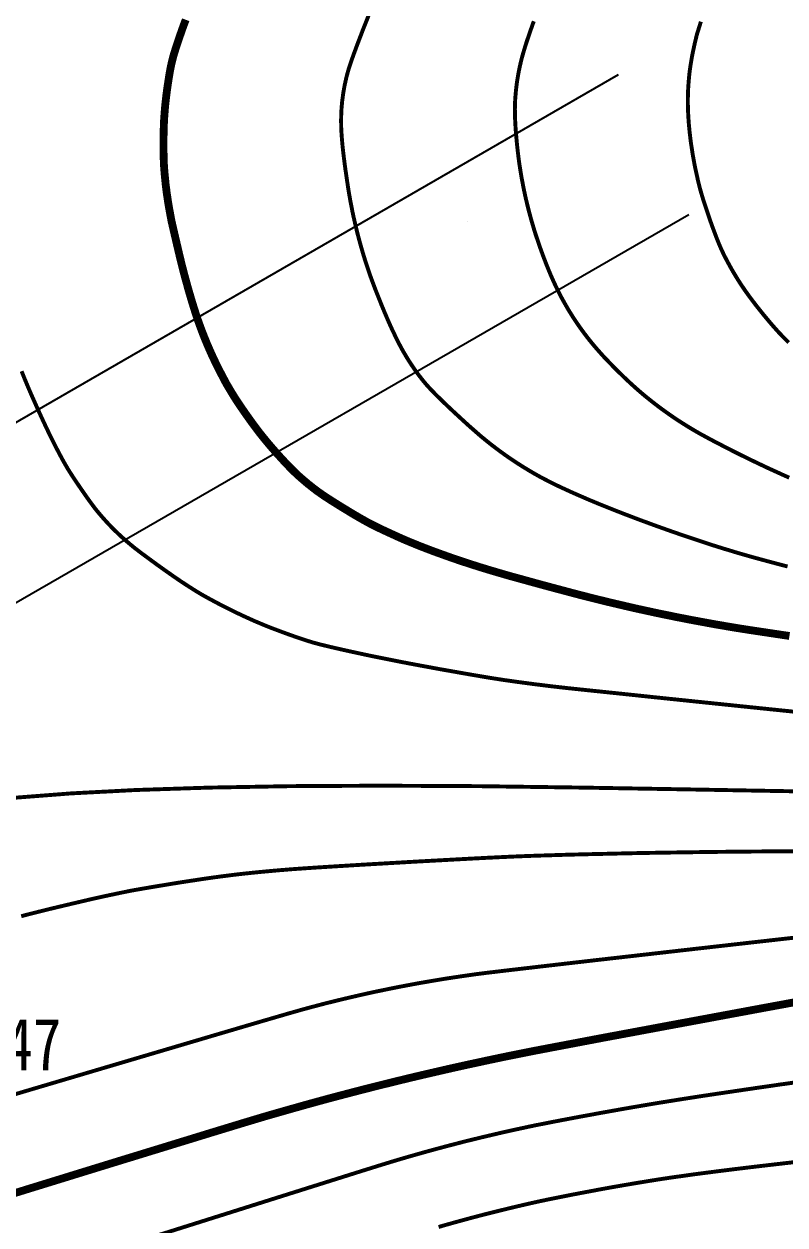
# Model space of a CAD drawing. Extents: x 36524600 to 36525730, y 2746759 to 2747713.
# Drawn here: x 36525149.49 to 36525164.09, y 2747391.64 to 2747414.68 of the extents above; entities that cross this region are included whole.
import ezdxf

# ---------------------------------------------------------------- set-up
doc = ezdxf.new("R2010")
doc.units = 0
doc.header["$LTSCALE"] = 1000
doc.header["$MEASUREMENT"] = 0
doc.linetypes.add('X2', pattern=[10, 8, -2])
for name, color, linetype in [('DGX', 251, 'Continuous'), ('DLSS', 4, 'Continuous'), ('GCD', 252, 'Continuous'), ('ZBTZ', 3, 'Continuous')]:
    doc.layers.add(name, color=color, linetype=linetype)
doc.styles.add('正等线体', font='宋体.shx', dxfattribs={"bigfont": '@@gbcbig.shx'})
doc.linetypes.add('1161', pattern='A,0,[149,AAA.SHX,S=0.15,R=0,X=0,Y=0],-1.6', length=1.6)

# ---------------------------------------------------------------- blocks, each defined once
blk = doc.blocks.new('dxt')
at = {"layer": 'DGX', "color": 253, "linetype": 'Continuous', "flags": 128}
for points, const_width in [([(36525162.472, 2747414.723), (36525162.456, 2747414.671), (36525162.441, 2747414.621), (36525162.427, 2747414.578), (36525162.416, 2747414.542), (36525162.407, 2747414.512), (36525162.399, 2747414.488), (36525162.394, 2747414.471), (36525162.391, 2747414.46), (36525162.389, 2747414.455), (36525162.388, 2747414.451), (36525162.386, 2747414.439), (36525162.382, 2747414.422), (36525162.376, 2747414.397), (36525162.369, 2747414.366), (36525162.36, 2747414.329), (36525162.35, 2747414.285), (36525162.339, 2747414.234), (36525162.327, 2747414.18), (36525162.316, 2747414.126), (36525162.305, 2747414.072), (36525162.295, 2747414.018), (36525162.286, 2747413.963), (36525162.277, 2747413.909), (36525162.269, 2747413.854), (36525162.261, 2747413.8), (36525162.254, 2747413.745), (36525162.248, 2747413.69), (36525162.243, 2747413.635), (36525162.238, 2747413.58), (36525162.234, 2747413.525), (36525162.23, 2747413.47), (36525162.227, 2747413.415), (36525162.225, 2747413.359), (36525162.223, 2747413.304), (36525162.222, 2747413.248), (36525162.222, 2747413.191), (36525162.222, 2747413.134), (36525162.224, 2747413.077), (36525162.225, 2747413.019), (36525162.228, 2747412.961), (36525162.231, 2747412.902), (36525162.235, 2747412.843), (36525162.239, 2747412.784), (36525162.244, 2747412.726), (36525162.25, 2747412.669), (36525162.255, 2747412.612), (36525162.262, 2747412.555), (36525162.268, 2747412.499), (36525162.275, 2747412.443), (36525162.283, 2747412.387), (36525162.291, 2747412.332), (36525162.3, 2747412.277), (36525162.308, 2747412.221), (36525162.317, 2747412.166), (36525162.327, 2747412.111), (36525162.337, 2747412.056), (36525162.347, 2747412.001), (36525162.358, 2747411.946), (36525162.369, 2747411.891), (36525162.381, 2747411.836), (36525162.393, 2747411.781), (36525162.405, 2747411.727), (36525162.417, 2747411.672), (36525162.43, 2747411.618), (36525162.444, 2747411.563), (36525162.459, 2747411.506), (36525162.477, 2747411.442), (36525162.498, 2747411.372), (36525162.521, 2747411.295), (36525162.548, 2747411.212), (36525162.578, 2747411.122), (36525162.61, 2747411.026), (36525162.645, 2747410.924), (36525162.681, 2747410.822), (36525162.716, 2747410.727), (36525162.749, 2747410.639), (36525162.78, 2747410.557), (36525162.81, 2747410.483), (36525162.838, 2747410.416), (36525162.865, 2747410.355), (36525162.89, 2747410.301), (36525162.914, 2747410.251), (36525162.939, 2747410.202), (36525162.965, 2747410.152), (36525162.991, 2747410.103), (36525163.018, 2747410.054), (36525163.045, 2747410.005), (36525163.072, 2747409.957), (36525163.1, 2747409.909), (36525163.129, 2747409.861), (36525163.158, 2747409.813), (36525163.187, 2747409.766), (36525163.217, 2747409.719), (36525163.248, 2747409.672), (36525163.279, 2747409.626), (36525163.31, 2747409.58), (36525163.342, 2747409.534), (36525163.375, 2747409.488), (36525163.41, 2747409.44), (36525163.448, 2747409.39), (36525163.487, 2747409.338), (36525163.528, 2747409.284), (36525163.572, 2747409.229), (36525163.617, 2747409.172), (36525163.665, 2747409.113), (36525163.713, 2747409.054), (36525163.761, 2747408.997), (36525163.807, 2747408.942), (36525163.853, 2747408.889), (36525163.898, 2747408.838), (36525163.942, 2747408.789), (36525163.985, 2747408.742), (36525164.028, 2747408.697), (36525164.07, 2747408.653), (36525164.113, 2747408.61), (36525164.156, 2747408.567)], 0.075), ([(36525159.266, 2747414.731), (36525159.234, 2747414.641), (36525159.203, 2747414.553), (36525159.174, 2747414.469), (36525159.147, 2747414.389), (36525159.122, 2747414.314), (36525159.1, 2747414.244), (36525159.08, 2747414.178), (36525159.062, 2747414.116), (36525159.046, 2747414.06), (36525159.031, 2747414.005), (36525159.018, 2747413.95), (36525159.005, 2747413.895), (36525158.993, 2747413.84), (36525158.981, 2747413.785), (36525158.971, 2747413.729), (36525158.961, 2747413.673), (36525158.952, 2747413.618), (36525158.943, 2747413.562), (36525158.936, 2747413.506), (36525158.929, 2747413.45), (36525158.923, 2747413.393), (36525158.918, 2747413.337), (36525158.913, 2747413.281), (36525158.909, 2747413.224), (36525158.906, 2747413.168), (36525158.904, 2747413.11), (36525158.903, 2747413.047), (36525158.904, 2747412.982), (36525158.905, 2747412.912), (36525158.908, 2747412.838), (36525158.912, 2747412.761), (36525158.917, 2747412.68), (36525158.923, 2747412.596), (36525158.931, 2747412.51), (36525158.938, 2747412.427), (36525158.946, 2747412.345), (36525158.955, 2747412.266), (36525158.964, 2747412.189), (36525158.973, 2747412.114), (36525158.983, 2747412.04), (36525158.993, 2747411.969), (36525159.004, 2747411.9), (36525159.015, 2747411.83), (36525159.027, 2747411.76), (36525159.039, 2747411.69), (36525159.053, 2747411.621), (36525159.066, 2747411.552), (36525159.08, 2747411.482), (36525159.095, 2747411.413), (36525159.11, 2747411.344), (36525159.126, 2747411.275), (36525159.143, 2747411.206), (36525159.16, 2747411.138), (36525159.177, 2747411.069), (36525159.196, 2747411.001), (36525159.214, 2747410.933), (36525159.234, 2747410.865), (36525159.254, 2747410.796), (36525159.275, 2747410.726), (36525159.297, 2747410.655), (36525159.321, 2747410.583), (36525159.346, 2747410.509), (36525159.371, 2747410.435), (36525159.398, 2747410.359), (36525159.426, 2747410.282), (36525159.454, 2747410.205), (36525159.483, 2747410.131), (36525159.51, 2747410.059), (36525159.538, 2747409.99), (36525159.566, 2747409.923), (36525159.593, 2747409.858), (36525159.62, 2747409.796), (36525159.647, 2747409.736), (36525159.674, 2747409.678), (36525159.701, 2747409.62), (36525159.73, 2747409.562), (36525159.759, 2747409.505), (36525159.788, 2747409.448), (36525159.819, 2747409.392), (36525159.85, 2747409.335), (36525159.882, 2747409.28), (36525159.914, 2747409.224), (36525159.947, 2747409.169), (36525159.981, 2747409.114), (36525160.015, 2747409.06), (36525160.05, 2747409.006), (36525160.086, 2747408.953), (36525160.122, 2747408.9), (36525160.159, 2747408.847), (36525160.197, 2747408.795), (36525160.235, 2747408.743), (36525160.274, 2747408.692), (36525160.313, 2747408.641), (36525160.353, 2747408.591), (36525160.394, 2747408.541), (36525160.435, 2747408.492), (36525160.477, 2747408.443), (36525160.521, 2747408.394), (36525160.567, 2747408.342), (36525160.616, 2747408.288), (36525160.669, 2747408.233), (36525160.724, 2747408.176), (36525160.782, 2747408.116), (36525160.843, 2747408.055), (36525160.907, 2747407.991), (36525160.972, 2747407.928), (36525161.035, 2747407.867), (36525161.098, 2747407.808), (36525161.159, 2747407.752), (36525161.219, 2747407.698), (36525161.278, 2747407.646), (36525161.335, 2747407.597), (36525161.391, 2747407.55), (36525161.447, 2747407.504), (36525161.504, 2747407.459), (36525161.561, 2747407.414), (36525161.618, 2747407.37), (36525161.675, 2747407.326), (36525161.734, 2747407.283), (36525161.792, 2747407.241), (36525161.851, 2747407.199), (36525161.91, 2747407.158), (36525161.97, 2747407.117), (36525162.03, 2747407.077), (36525162.091, 2747407.038), (36525162.152, 2747406.999), (36525162.213, 2747406.961), (36525162.275, 2747406.923), (36525162.337, 2747406.886), (36525162.403, 2747406.848), (36525162.478, 2747406.805), (36525162.562, 2747406.76), (36525162.654, 2747406.71), (36525162.754, 2747406.657), (36525162.863, 2747406.601), (36525162.98, 2747406.54), (36525163.106, 2747406.476), (36525163.236, 2747406.411), (36525163.367, 2747406.347), (36525163.499, 2747406.283), (36525163.631, 2747406.22), (36525163.764, 2747406.157), (36525163.898, 2747406.096), (36525164.032, 2747406.035), (36525164.167, 2747405.975)], 0.075), ([(36525156.096, 2747414.84), (36525156.045, 2747414.712), (36525155.991, 2747414.576), (36525155.94, 2747414.442), (36525155.893, 2747414.319), (36525155.851, 2747414.207), (36525155.814, 2747414.106), (36525155.782, 2747414.017), (36525155.755, 2747413.939), (36525155.733, 2747413.872), (36525155.715, 2747413.817), (36525155.701, 2747413.767), (36525155.687, 2747413.717), (36525155.674, 2747413.667), (36525155.662, 2747413.617), (36525155.651, 2747413.566), (36525155.64, 2747413.516), (36525155.63, 2747413.465), (36525155.621, 2747413.414), (36525155.612, 2747413.363), (36525155.605, 2747413.312), (36525155.598, 2747413.26), (36525155.591, 2747413.209), (36525155.586, 2747413.158), (36525155.581, 2747413.106), (36525155.577, 2747413.054), (36525155.574, 2747413.003), (36525155.572, 2747412.951), (36525155.57, 2747412.899), (36525155.569, 2747412.847), (36525155.569, 2747412.796), (36525155.57, 2747412.744), (36525155.571, 2747412.692), (36525155.573, 2747412.64), (36525155.576, 2747412.589), (36525155.58, 2747412.536), (36525155.584, 2747412.481), (36525155.589, 2747412.424), (36525155.594, 2747412.365), (36525155.6, 2747412.304), (36525155.607, 2747412.24), (36525155.615, 2747412.175), (36525155.623, 2747412.108), (36525155.632, 2747412.038), (36525155.641, 2747411.967), (36525155.651, 2747411.893), (36525155.662, 2747411.818), (36525155.673, 2747411.74), (36525155.685, 2747411.661), (36525155.697, 2747411.58), (36525155.71, 2747411.496), (36525155.724, 2747411.412), (36525155.739, 2747411.328), (36525155.754, 2747411.244), (36525155.771, 2747411.16), (36525155.787, 2747411.076), (36525155.805, 2747410.992), (36525155.824, 2747410.909), (36525155.843, 2747410.826), (36525155.863, 2747410.743), (36525155.883, 2747410.66), (36525155.905, 2747410.577), (36525155.927, 2747410.495), (36525155.95, 2747410.412), (36525155.974, 2747410.33), (36525155.998, 2747410.248), (36525156.023, 2747410.167), (36525156.049, 2747410.085), (36525156.076, 2747410.004), (36525156.103, 2747409.923), (36525156.131, 2747409.842), (36525156.16, 2747409.762), (36525156.19, 2747409.682), (36525156.22, 2747409.602), (36525156.251, 2747409.522), (36525156.282, 2747409.445), (36525156.312, 2747409.37), (36525156.34, 2747409.299), (36525156.368, 2747409.232), (36525156.394, 2747409.168), (36525156.42, 2747409.108), (36525156.444, 2747409.051), (36525156.467, 2747408.997), (36525156.49, 2747408.946), (36525156.513, 2747408.894), (36525156.536, 2747408.843), (36525156.56, 2747408.791), (36525156.585, 2747408.74), (36525156.609, 2747408.689), (36525156.635, 2747408.637), (36525156.66, 2747408.586), (36525156.686, 2747408.535), (36525156.713, 2747408.485), (36525156.74, 2747408.435), (36525156.768, 2747408.385), (36525156.797, 2747408.336), (36525156.826, 2747408.287), (36525156.856, 2747408.238), (36525156.887, 2747408.19), (36525156.918, 2747408.142), (36525156.95, 2747408.095), (36525156.982, 2747408.048), (36525157.016, 2747408.001), (36525157.049, 2747407.955), (36525157.084, 2747407.91), (36525157.119, 2747407.865), (36525157.155, 2747407.82), (36525157.194, 2747407.773), (36525157.242, 2747407.719), (36525157.297, 2747407.66), (36525157.36, 2747407.595), (36525157.431, 2747407.524), (36525157.509, 2747407.448), (36525157.595, 2747407.365), (36525157.689, 2747407.276), (36525157.784, 2747407.188), (36525157.874, 2747407.105), (36525157.959, 2747407.027), (36525158.039, 2747406.955), (36525158.114, 2747406.889), (36525158.184, 2747406.828), (36525158.248, 2747406.772), (36525158.308, 2747406.723), (36525158.365, 2747406.676), (36525158.423, 2747406.63), (36525158.482, 2747406.584), (36525158.54, 2747406.54), (36525158.6, 2747406.495), (36525158.659, 2747406.452), (36525158.719, 2747406.409), (36525158.78, 2747406.366), (36525158.841, 2747406.325), (36525158.903, 2747406.284), (36525158.965, 2747406.243), (36525159.027, 2747406.203), (36525159.09, 2747406.164), (36525159.153, 2747406.126), (36525159.216, 2747406.088), (36525159.28, 2747406.051), (36525159.346, 2747406.014), (36525159.414, 2747405.976), (36525159.486, 2747405.939), (36525159.56, 2747405.901), (36525159.637, 2747405.862), (36525159.717, 2747405.823), (36525159.799, 2747405.784), (36525159.885, 2747405.745), (36525159.971, 2747405.705), (36525160.057, 2747405.667), (36525160.141, 2747405.63), (36525160.225, 2747405.594), (36525160.307, 2747405.558), (36525160.389, 2747405.524), (36525160.47, 2747405.49), (36525160.549, 2747405.458), (36525160.628, 2747405.426), (36525160.708, 2747405.394), (36525160.787, 2747405.362), (36525160.867, 2747405.331), (36525160.946, 2747405.3), (36525161.026, 2747405.269), (36525161.106, 2747405.239), (36525161.186, 2747405.208), (36525161.266, 2747405.178), (36525161.346, 2747405.148), (36525161.426, 2747405.119), (36525161.506, 2747405.089), (36525161.586, 2747405.06), (36525161.667, 2747405.031), (36525161.747, 2747405.002), (36525161.827, 2747404.974), (36525161.908, 2747404.945), (36525161.989, 2747404.917), (36525162.07, 2747404.889), (36525162.15, 2747404.862), (36525162.231, 2747404.834), (36525162.312, 2747404.807), (36525162.393, 2747404.78), (36525162.475, 2747404.753), (36525162.551, 2747404.728), (36525162.617, 2747404.707), (36525162.673, 2747404.688), (36525162.719, 2747404.673), (36525162.756, 2747404.661), (36525162.782, 2747404.653), (36525162.798, 2747404.647), (36525162.804, 2747404.645), (36525162.811, 2747404.644), (36525162.827, 2747404.639), (36525162.854, 2747404.631), (36525162.89, 2747404.619), (36525162.937, 2747404.605), (36525162.994, 2747404.588), (36525163.061, 2747404.568), (36525163.139, 2747404.544), (36525163.226, 2747404.518), (36525163.325, 2747404.49), (36525163.433, 2747404.459), (36525163.553, 2747404.426), (36525163.682, 2747404.391), (36525163.823, 2747404.353), (36525163.973, 2747404.313), (36525164.135, 2747404.271)], 0.075), ([(36525152.588, 2747414.76), (36525152.558, 2747414.681), (36525152.527, 2747414.596), (36525152.495, 2747414.505), (36525152.463, 2747414.413), (36525152.434, 2747414.327), (36525152.408, 2747414.247), (36525152.384, 2747414.173), (36525152.363, 2747414.104), (36525152.345, 2747414.041), (36525152.33, 2747413.983), (36525152.317, 2747413.931), (36525152.306, 2747413.879), (36525152.294, 2747413.821), (36525152.282, 2747413.756), (36525152.27, 2747413.685), (36525152.258, 2747413.607), (36525152.245, 2747413.523), (36525152.232, 2747413.433), (36525152.219, 2747413.337), (36525152.207, 2747413.237), (36525152.196, 2747413.137), (36525152.187, 2747413.036), (36525152.179, 2747412.935), (36525152.172, 2747412.834), (36525152.168, 2747412.732), (36525152.164, 2747412.63), (36525152.163, 2747412.527), (36525152.162, 2747412.428), (36525152.162, 2747412.335), (36525152.162, 2747412.248), (36525152.164, 2747412.168), (36525152.165, 2747412.095), (36525152.168, 2747412.028), (36525152.17, 2747411.967), (36525152.174, 2747411.913), (36525152.178, 2747411.862), (36525152.182, 2747411.811), (36525152.187, 2747411.76), (36525152.192, 2747411.709), (36525152.197, 2747411.659), (36525152.202, 2747411.608), (36525152.208, 2747411.557), (36525152.215, 2747411.506), (36525152.221, 2747411.456), (36525152.228, 2747411.405), (36525152.236, 2747411.355), (36525152.243, 2747411.304), (36525152.251, 2747411.254), (36525152.259, 2747411.203), (36525152.268, 2747411.153), (36525152.277, 2747411.103), (36525152.286, 2747411.056), (36525152.293, 2747411.015), (36525152.3, 2747410.98), (36525152.305, 2747410.951), (36525152.309, 2747410.929), (36525152.312, 2747410.912), (36525152.314, 2747410.902), (36525152.315, 2747410.898), (36525152.316, 2747410.89), (36525152.321, 2747410.871), (36525152.328, 2747410.839), (36525152.339, 2747410.794), (36525152.352, 2747410.737), (36525152.368, 2747410.668), (36525152.387, 2747410.586), (36525152.409, 2747410.492), (36525152.432, 2747410.394), (36525152.453, 2747410.303), (36525152.473, 2747410.219), (36525152.492, 2747410.14), (36525152.51, 2747410.068), (36525152.526, 2747410.003), (36525152.542, 2747409.944), (36525152.555, 2747409.891), (36525152.569, 2747409.841), (36525152.582, 2747409.791), (36525152.596, 2747409.741), (36525152.61, 2747409.692), (36525152.623, 2747409.642), (36525152.637, 2747409.592), (36525152.651, 2747409.543), (36525152.666, 2747409.493), (36525152.68, 2747409.444), (36525152.695, 2747409.394), (36525152.71, 2747409.345), (36525152.725, 2747409.296), (36525152.74, 2747409.247), (36525152.756, 2747409.197), (36525152.771, 2747409.149), (36525152.787, 2747409.1), (36525152.804, 2747409.051), (36525152.82, 2747409.002), (36525152.837, 2747408.954), (36525152.854, 2747408.906), (36525152.872, 2747408.857), (36525152.89, 2747408.809), (36525152.908, 2747408.761), (36525152.927, 2747408.713), (36525152.946, 2747408.665), (36525152.965, 2747408.618), (36525152.985, 2747408.57), (36525153.004, 2747408.523), (36525153.025, 2747408.476), (36525153.045, 2747408.429), (36525153.066, 2747408.382), (36525153.087, 2747408.335), (36525153.109, 2747408.288), (36525153.131, 2747408.242), (36525153.153, 2747408.195), (36525153.175, 2747408.149), (36525153.198, 2747408.103), (36525153.221, 2747408.057), (36525153.244, 2747408.012), (36525153.268, 2747407.966), (36525153.291, 2747407.923), (36525153.31, 2747407.886), (36525153.327, 2747407.855), (36525153.34, 2747407.829), (36525153.351, 2747407.808), (36525153.359, 2747407.794), (36525153.364, 2747407.785), (36525153.365, 2747407.781), (36525153.367, 2747407.778), (36525153.373, 2747407.769), (36525153.381, 2747407.755), (36525153.393, 2747407.735), (36525153.408, 2747407.71), (36525153.426, 2747407.679), (36525153.447, 2747407.644), (36525153.472, 2747407.602), (36525153.5, 2747407.556), (36525153.532, 2747407.505), (36525153.569, 2747407.448), (36525153.61, 2747407.387), (36525153.654, 2747407.321), (36525153.703, 2747407.25), (36525153.756, 2747407.174), (36525153.814, 2747407.093), (36525153.873, 2747407.01), (36525153.934, 2747406.929), (36525153.996, 2747406.847), (36525154.059, 2747406.767), (36525154.124, 2747406.688), (36525154.189, 2747406.61), (36525154.255, 2747406.533), (36525154.323, 2747406.456), (36525154.389, 2747406.383), (36525154.451, 2747406.315), (36525154.51, 2747406.252), (36525154.565, 2747406.194), (36525154.616, 2747406.142), (36525154.663, 2747406.095), (36525154.707, 2747406.053), (36525154.747, 2747406.016), (36525154.785, 2747405.982), (36525154.823, 2747405.949), (36525154.862, 2747405.916), (36525154.901, 2747405.883), (36525154.94, 2747405.85), (36525154.98, 2747405.819), (36525155.02, 2747405.787), (36525155.06, 2747405.756), (36525155.103, 2747405.723), (36525155.153, 2747405.688), (36525155.208, 2747405.649), (36525155.269, 2747405.608), (36525155.337, 2747405.564), (36525155.41, 2747405.517), (36525155.49, 2747405.467), (36525155.575, 2747405.414), (36525155.661, 2747405.362), (36525155.741, 2747405.313), (36525155.816, 2747405.268), (36525155.886, 2747405.227), (36525155.95, 2747405.19), (36525156.009, 2747405.157), (36525156.062, 2747405.127), (36525156.111, 2747405.101), (36525156.159, 2747405.076), (36525156.213, 2747405.049), (36525156.274, 2747405.019), (36525156.34, 2747404.987), (36525156.413, 2747404.953), (36525156.491, 2747404.917), (36525156.576, 2747404.878), (36525156.666, 2747404.837), (36525156.763, 2747404.794), (36525156.866, 2747404.75), (36525156.976, 2747404.705), (36525157.092, 2747404.658), (36525157.214, 2747404.611), (36525157.343, 2747404.562), (36525157.479, 2747404.513), (36525157.621, 2747404.462), (36525157.769, 2747404.41), (36525157.924, 2747404.358), (36525158.085, 2747404.306), (36525158.252, 2747404.253), (36525158.426, 2747404.2), (36525158.606, 2747404.147), (36525158.792, 2747404.093), (36525158.985, 2747404.04), (36525159.177, 2747403.987), (36525159.359, 2747403.937), (36525159.532, 2747403.89), (36525159.696, 2747403.846), (36525159.851, 2747403.805), (36525159.997, 2747403.766), (36525160.134, 2747403.73), (36525160.262, 2747403.697), (36525160.385, 2747403.666), (36525160.509, 2747403.635), (36525160.632, 2747403.605), (36525160.756, 2747403.575), (36525160.88, 2747403.546), (36525161.004, 2747403.517), (36525161.128, 2747403.488), (36525161.252, 2747403.46), (36525161.376, 2747403.433), (36525161.5, 2747403.406), (36525161.625, 2747403.379), (36525161.749, 2747403.353), (36525161.874, 2747403.328), (36525161.998, 2747403.302), (36525162.123, 2747403.278), (36525162.248, 2747403.253), (36525162.373, 2747403.23), (36525162.498, 2747403.207), (36525162.623, 2747403.184), (36525162.749, 2747403.161), (36525162.874, 2747403.14), (36525162.999, 2747403.118), (36525163.125, 2747403.097), (36525163.25, 2747403.077), (36525163.436, 2747403.048), (36525163.743, 2747403.002), (36525164.171, 2747402.938)], 0.15), ([(36525149.439, 2747408.017), (36525149.463, 2747407.957), (36525149.49, 2747407.889), (36525149.52, 2747407.815), (36525149.554, 2747407.735), (36525149.591, 2747407.647), (36525149.632, 2747407.553), (36525149.677, 2747407.451), (36525149.725, 2747407.343), (36525149.774, 2747407.235), (36525149.821, 2747407.131), (36525149.867, 2747407.033), (36525149.911, 2747406.939), (36525149.953, 2747406.851), (36525149.993, 2747406.768), (36525150.031, 2747406.69), (36525150.068, 2747406.617), (36525150.103, 2747406.549), (36525150.137, 2747406.485), (36525150.168, 2747406.426), (36525150.198, 2747406.37), (36525150.226, 2747406.318), (36525150.252, 2747406.271), (36525150.277, 2747406.227), (36525150.3, 2747406.188), (36525150.323, 2747406.148), (36525150.35, 2747406.105), (36525150.38, 2747406.057), (36525150.414, 2747406.005), (36525150.451, 2747405.948), (36525150.492, 2747405.888), (36525150.536, 2747405.823), (36525150.583, 2747405.754), (36525150.631, 2747405.685), (36525150.675, 2747405.621), (36525150.718, 2747405.561), (36525150.757, 2747405.507), (36525150.794, 2747405.457), (36525150.828, 2747405.411), (36525150.859, 2747405.371), (36525150.888, 2747405.335), (36525150.915, 2747405.302), (36525150.943, 2747405.269), (36525150.971, 2747405.237), (36525150.999, 2747405.204), (36525151.028, 2747405.172), (36525151.057, 2747405.14), (36525151.086, 2747405.108), (36525151.115, 2747405.077), (36525151.145, 2747405.046), (36525151.175, 2747405.015), (36525151.205, 2747404.985), (36525151.236, 2747404.954), (36525151.267, 2747404.925), (36525151.298, 2747404.895), (36525151.33, 2747404.865), (36525151.361, 2747404.836), (36525151.393, 2747404.808), (36525151.425, 2747404.779), (36525151.458, 2747404.751), (36525151.491, 2747404.723), (36525151.524, 2747404.695), (36525151.557, 2747404.668), (36525151.59, 2747404.641), (36525151.624, 2747404.614), (36525151.66, 2747404.587), (36525151.698, 2747404.557), (36525151.74, 2747404.525), (36525151.785, 2747404.492), (36525151.834, 2747404.456), (36525151.885, 2747404.418), (36525151.94, 2747404.378), (36525151.997, 2747404.336), (36525152.056, 2747404.293), (36525152.114, 2747404.252), (36525152.17, 2747404.212), (36525152.225, 2747404.172), (36525152.279, 2747404.135), (36525152.332, 2747404.098), (36525152.383, 2747404.062), (36525152.433, 2747404.028), (36525152.483, 2747403.994), (36525152.533, 2747403.961), (36525152.583, 2747403.928), (36525152.633, 2747403.895), (36525152.684, 2747403.863), (36525152.734, 2747403.831), (36525152.785, 2747403.799), (36525152.836, 2747403.768), (36525152.891, 2747403.735), (36525152.953, 2747403.7), (36525153.022, 2747403.662), (36525153.098, 2747403.621), (36525153.18, 2747403.577), (36525153.27, 2747403.53), (36525153.367, 2747403.481), (36525153.471, 2747403.429), (36525153.579, 2747403.376), (36525153.687, 2747403.325), (36525153.796, 2747403.275), (36525153.905, 2747403.226), (36525154.016, 2747403.179), (36525154.126, 2747403.133), (36525154.238, 2747403.089), (36525154.35, 2747403.047), (36525154.459, 2747403.006), (36525154.561, 2747402.969), (36525154.657, 2747402.935), (36525154.745, 2747402.904), (36525154.827, 2747402.877), (36525154.902, 2747402.852), (36525154.97, 2747402.831), (36525155.031, 2747402.812), (36525155.095, 2747402.795), (36525155.173, 2747402.774), (36525155.264, 2747402.752), (36525155.368, 2747402.727), (36525155.485, 2747402.7), (36525155.616, 2747402.67), (36525155.76, 2747402.638), (36525155.918, 2747402.604), (36525156.085, 2747402.568), (36525156.261, 2747402.532), (36525156.444, 2747402.495), (36525156.634, 2747402.457), (36525156.832, 2747402.419), (36525157.038, 2747402.38), (36525157.251, 2747402.341), (36525157.471, 2747402.3), (36525157.689, 2747402.262), (36525157.892, 2747402.226), (36525158.082, 2747402.193), (36525158.258, 2747402.163), (36525158.419, 2747402.136), (36525158.567, 2747402.113), (36525158.701, 2747402.092), (36525158.821, 2747402.075), (36525158.934, 2747402.059), (36525159.047, 2747402.044), (36525159.16, 2747402.029), (36525159.273, 2747402.014), (36525159.386, 2747402), (36525159.499, 2747401.986), (36525159.613, 2747401.972), (36525159.726, 2747401.959), (36525159.931, 2747401.936), (36525160.321, 2747401.895), (36525160.896, 2747401.835), (36525161.655, 2747401.755), (36525162.599, 2747401.657), (36525163.728, 2747401.54), (36525165.04, 2747401.405)], 0.075), ([(36525149.297, 2747399.834), (36525150.387, 2747399.918), (36525151.634, 2747399.983), (36525153.037, 2747400.029), (36525154.597, 2747400.057), (36525156.313, 2747400.066), (36525158.185, 2747400.057), (36525160.214, 2747400.029), (36525162.196, 2747399.995), (36525163.927, 2747399.964), (36525165.408, 2747399.938)], 0.075), ([(36525164.456, 2747398.81), (36525163.969, 2747398.807), (36525163.5, 2747398.803), (36525163.05, 2747398.799), (36525162.619, 2747398.794), (36525162.206, 2747398.788), (36525161.812, 2747398.782), (36525161.436, 2747398.776), (36525161.079, 2747398.769), (36525160.742, 2747398.761), (36525160.427, 2747398.754), (36525160.133, 2747398.747), (36525159.861, 2747398.74), (36525159.611, 2747398.732), (36525159.383, 2747398.725), (36525159.176, 2747398.718), (36525158.992, 2747398.711), (36525158.804, 2747398.703), (36525158.588, 2747398.693), (36525158.344, 2747398.681), (36525158.072, 2747398.667), (36525157.773, 2747398.651), (36525157.445, 2747398.633), (36525157.089, 2747398.614), (36525156.705, 2747398.592), (36525156.324, 2747398.57), (36525155.978, 2747398.55), (36525155.666, 2747398.531), (36525155.388, 2747398.514), (36525155.145, 2747398.499), (36525154.936, 2747398.485), (36525154.761, 2747398.473), (36525154.621, 2747398.463), (36525154.498, 2747398.453), (36525154.375, 2747398.443), (36525154.251, 2747398.432), (36525154.128, 2747398.421), (36525154.005, 2747398.409), (36525153.882, 2747398.397), (36525153.759, 2747398.384), (36525153.637, 2747398.371), (36525153.51, 2747398.356), (36525153.376, 2747398.339), (36525153.234, 2747398.321), (36525153.085, 2747398.3), (36525152.928, 2747398.278), (36525152.764, 2747398.253), (36525152.592, 2747398.227), (36525152.413, 2747398.199), (36525152.238, 2747398.17), (36525152.078, 2747398.144), (36525151.933, 2747398.12), (36525151.804, 2747398.098), (36525151.689, 2747398.078), (36525151.591, 2747398.061), (36525151.507, 2747398.045), (36525151.439, 2747398.031), (36525151.379, 2747398.019), (36525151.32, 2747398.007), (36525151.263, 2747397.995), (36525151.207, 2747397.983), (36525151.152, 2747397.972), (36525151.098, 2747397.96), (36525151.046, 2747397.949), (36525150.995, 2747397.938), (36525150.937, 2747397.925), (36525150.864, 2747397.909), (36525150.776, 2747397.889), (36525150.673, 2747397.865), (36525150.555, 2747397.837), (36525150.422, 2747397.806), (36525150.274, 2747397.771), (36525150.111, 2747397.732), (36525149.94, 2747397.691), (36525149.77, 2747397.649), (36525149.6, 2747397.606), (36525149.431, 2747397.562)], 0.075), ([(36525149.031, 2747394.063), (36525150.691, 2747394.555), (36525152.074, 2747394.964), (36525153.18, 2747395.291), (36525154.008, 2747395.535), (36525154.56, 2747395.696), (36525154.835, 2747395.774), (36525154.971, 2747395.811), (36525155.108, 2747395.847), (36525155.244, 2747395.883), (36525155.381, 2747395.917), (36525155.518, 2747395.951), (36525155.656, 2747395.984), (36525155.793, 2747396.016), (36525155.931, 2747396.048), (36525156.068, 2747396.079), (36525156.206, 2747396.109), (36525156.345, 2747396.138), (36525156.483, 2747396.166), (36525156.621, 2747396.194), (36525156.76, 2747396.221), (36525156.899, 2747396.247), (36525157.037, 2747396.273), (36525157.176, 2747396.297), (36525157.316, 2747396.321), (36525157.455, 2747396.344), (36525157.594, 2747396.367), (36525157.734, 2747396.388), (36525157.873, 2747396.409), (36525158.013, 2747396.429), (36525158.153, 2747396.449), (36525158.358, 2747396.475), (36525158.693, 2747396.515), (36525159.157, 2747396.569), (36525159.752, 2747396.638), (36525160.476, 2747396.721), (36525161.33, 2747396.818), (36525162.314, 2747396.93), (36525163.428, 2747397.056), (36525164.539, 2747397.181)], 0.075), ([(36525147.977, 2747391.84), (36525149.668, 2747392.361), (36525151.089, 2747392.799), (36525152.24, 2747393.152), (36525153.12, 2747393.422), (36525153.731, 2747393.608), (36525154.071, 2747393.71), (36525154.276, 2747393.769), (36525154.481, 2747393.828), (36525154.687, 2747393.886), (36525154.893, 2747393.944), (36525155.099, 2747394.001), (36525155.305, 2747394.057), (36525155.511, 2747394.112), (36525155.718, 2747394.166), (36525155.925, 2747394.22), (36525156.132, 2747394.273), (36525156.339, 2747394.325), (36525156.546, 2747394.376), (36525156.754, 2747394.427), (36525156.962, 2747394.477), (36525157.17, 2747394.526), (36525157.378, 2747394.574), (36525157.586, 2747394.622), (36525157.795, 2747394.669), (36525158.003, 2747394.715), (36525158.212, 2747394.76), (36525158.421, 2747394.805), (36525158.63, 2747394.849), (36525158.839, 2747394.892), (36525159.049, 2747394.934), (36525159.302, 2747394.984), (36525159.643, 2747395.049), (36525160.071, 2747395.13), (36525160.587, 2747395.228), (36525161.19, 2747395.34), (36525161.881, 2747395.469), (36525162.659, 2747395.613), (36525163.525, 2747395.774), (36525164.382, 2747395.932)], 0.15), ([(36525164.409, 2747394.392), (36525163.951, 2747394.327), (36525163.536, 2747394.267), (36525163.163, 2747394.212), (36525162.832, 2747394.163), (36525162.544, 2747394.12), (36525162.298, 2747394.082), (36525162.073, 2747394.047), (36525161.849, 2747394.011), (36525161.624, 2747393.975), (36525161.4, 2747393.937), (36525161.176, 2747393.899), (36525160.952, 2747393.86), (36525160.728, 2747393.82), (36525160.505, 2747393.78), (36525160.288, 2747393.74), (36525160.086, 2747393.703), (36525159.897, 2747393.667), (36525159.723, 2747393.634), (36525159.562, 2747393.603), (36525159.416, 2747393.574), (36525159.284, 2747393.548), (36525159.166, 2747393.523), (36525159.055, 2747393.499), (36525158.944, 2747393.475), (36525158.833, 2747393.451), (36525158.722, 2747393.426), (36525158.611, 2747393.401), (36525158.501, 2747393.375), (36525158.39, 2747393.349), (36525158.28, 2747393.323), (36525158.169, 2747393.296), (36525158.059, 2747393.269), (36525157.949, 2747393.242), (36525157.839, 2747393.214), (36525157.729, 2747393.185), (36525157.619, 2747393.157), (36525157.509, 2747393.127), (36525157.399, 2747393.098), (36525157.29, 2747393.068), (36525157.18, 2747393.038), (36525157.071, 2747393.007), (36525156.962, 2747392.976), (36525156.853, 2747392.945), (36525156.744, 2747392.913), (36525156.635, 2747392.881), (36525156.526, 2747392.848), (36525156.33, 2747392.788), (36525155.958, 2747392.672), (36525155.412, 2747392.5), (36525154.691, 2747392.273), (36525153.794, 2747391.99), (36525152.723, 2747391.652), (36525151.476, 2747391.259)], 0.075), ([(36525164.248, 2747392.842), (36525163.839, 2747392.795), (36525163.464, 2747392.751), (36525163.124, 2747392.71), (36525162.819, 2747392.672), (36525162.548, 2747392.637), (36525162.311, 2747392.606), (36525162.092, 2747392.575), (36525161.873, 2747392.544), (36525161.654, 2747392.511), (36525161.436, 2747392.476), (36525161.217, 2747392.44), (36525160.999, 2747392.403), (36525160.781, 2747392.365), (36525160.563, 2747392.326), (36525160.353, 2747392.286), (36525160.156, 2747392.249), (36525159.972, 2747392.214), (36525159.803, 2747392.18), (36525159.647, 2747392.149), (36525159.505, 2747392.12), (36525159.376, 2747392.093), (36525159.261, 2747392.067), (36525159.153, 2747392.043), (36525159.046, 2747392.018), (36525158.938, 2747391.993), (36525158.83, 2747391.967), (36525158.723, 2747391.941), (36525158.615, 2747391.915), (36525158.508, 2747391.888), (36525158.401, 2747391.861), (36525158.293, 2747391.834), (36525158.186, 2747391.806), (36525158.079, 2747391.778), (36525157.973, 2747391.749), (36525157.866, 2747391.72), (36525157.759, 2747391.691), (36525157.653, 2747391.661), (36525157.546, 2747391.631), (36525157.44, 2747391.6)], 0.075)]:
    blk.add_lwpolyline(points, dxfattribs=dict(at, const_width=const_width))
at = {"layer": 'DLSS', "color": 253, "linetype": 'X2'}
for p, q in [((36525123.551, 2747392.169), (36525160.893, 2747413.708)), ((36525124.897, 2747389.488), (36525162.239, 2747411.026))]:
    blk.add_line(p, q, dxfattribs=at)
at = {"layer": 'ZBTZ', "color": 253, "linetype": '1161', "elevation": 214.854, "flags": 128}
blk.add_lwpolyline([(36525130.99, 2747411.355, 0.00000221, 0.00000221, 0), (36525134.958, 2747413.492, 0.00000221, 0.00000221, 0), (36525136.804, 2747414.077, 0.00000221, 0.00000221, 0), (36525140.153, 2747414.452, 0.00000221, 0.00000221, 0), (36525144.08, 2747414.324, 0.00000221, 0.00000221, 0), (36525151.713, 2747413.266, 0.00000221, 0.00000221, 0), (36525154.69, 2747413.23, 0.00000221, 0.00000221, 0), (36525156.558, 2747412.297, 0.00000221, 0.00000221, 0), (36525158.941, 2747409.961, 0.00000221, 0.00000221, 0), (36525160.385, 2747408.068, 0.00000221, 0.00000221, 0), (36525160.732, 2747406.045, 0.00000221, 0.00000221, 0), (36525160.143, 2747405.084, 0.00000221, 0.00000221, 0), (36525158.42, 2747403.76, 0.00000221, 0.00000221, 0), (36525157.596, 2747402.523, 0.00000221, 0.00000221, 0), (36525155.95, 2747398.746, 0.00000221, 0.00000221, 0), (36525155.173, 2747395.821, 0.00000221, 0.00000221, 0), (36525155.634, 2747394.082, 0.00000221, 0.00000221, 0), (36525157.438, 2747392.602, 0.00000221, 0.00000221, 0), (36525157.944, 2747391.529, 0.00000221, 0.00000221, 0), (36525157.813, 2747390.406, 0.00000221, 0.00000221, 0), (36525157.838, 2747389.675, 0.00000221, 0.00000221, 0), (36525157.845, 2747389.185, 0.00000221, 0.00000221, 0), (36525158.729, 2747383.411, 0.00000224, 0.00000224, 0)], format="xyseb", dxfattribs=at)
at = {"layer": 'GCD', "color": 253, "style": '正等线体', "width": 0.8}
blk.add_text('214.47', height=1, dxfattribs=at).set_placement((36525146.935, 2747394.607, 214.467))

msp = doc.modelspace()

# ---------------------------------------------------------------- block references
msp.add_blockref('dxt', (0, 0))

doc.saveas('drawing.dxf')
